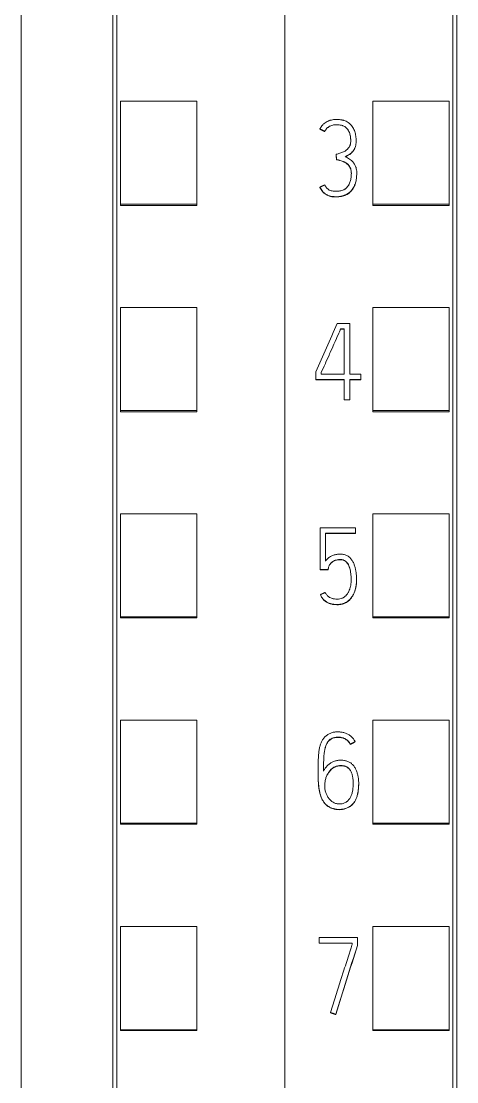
# Model space of a CAD drawing. Header units: millimetres. Extents: x 4137 to 6698, y 1400 to 3585.
# Drawn here: x 6105.35 to 6116.75, y 3315 to 3342.76 of the extents above; entities that cross this region are included whole.
import ezdxf

# ---------------------------------------------------------------- set-up
doc = ezdxf.new("R2010")
doc.units = ezdxf.units.MM
doc.layers.add('000-PI-Oprema', color=30, linetype='Continuous', lineweight=5)

msp = doc.modelspace()

# ---------------------------------------------------------------- linework, layer by layer
at = {"color": 0, "linetype": 'ByBlock', "lineweight": 0}
for p, q in [((6112.248, 3360.472), (6112.248, 3247.054)), ((6107.848, 3249.376), (6107.848, 3358.191)), ((6107.948, 3337.969), (6107.948, 3340.672)), ((6107.948, 3340.672), (6109.948, 3340.672)), ((6109.948, 3337.969), (6109.948, 3340.672)), ((6107.948, 3337.94), (6107.948, 3337.969)), ((6107.948, 3337.969), (6109.948, 3337.969)), ((6107.948, 3337.94), (6109.948, 3337.94)), ((6109.948, 3337.94), (6109.948, 3337.969)), ((6107.948, 3332.568), (6107.948, 3335.27)), ((6107.948, 3335.27), (6109.948, 3335.27)), ((6109.948, 3332.568), (6109.948, 3335.27)), ((6107.948, 3332.568), (6109.948, 3332.568)), ((6107.948, 3332.54), (6107.948, 3332.568)), ((6107.948, 3332.54), (6109.948, 3332.54)), ((6109.948, 3332.54), (6109.948, 3332.568)), ((6107.948, 3327.166), (6107.948, 3329.869)), ((6107.948, 3329.869), (6109.948, 3329.869)), ((6109.948, 3327.166), (6109.948, 3329.869)), ((6107.948, 3327.14), (6107.948, 3327.166)), ((6107.948, 3327.166), (6109.948, 3327.166)), ((6109.948, 3327.14), (6109.948, 3327.166)), ((6107.948, 3327.14), (6109.948, 3327.14)), ((6107.948, 3321.765), (6107.948, 3324.467)), ((6107.948, 3324.467), (6109.948, 3324.467)), ((6109.948, 3321.765), (6109.948, 3324.467)), ((6107.948, 3321.765), (6109.948, 3321.765)), ((6107.948, 3321.74), (6107.948, 3321.765)), ((6107.948, 3321.74), (6109.948, 3321.74)), ((6109.948, 3321.74), (6109.948, 3321.765)), ((6107.948, 3316.363), (6107.948, 3319.065)), ((6107.948, 3319.065), (6109.948, 3319.065)), ((6109.948, 3316.363), (6109.948, 3319.065)), ((6107.948, 3316.341), (6107.948, 3316.363)), ((6107.948, 3316.363), (6109.948, 3316.363)), ((6107.948, 3316.341), (6109.948, 3316.341)), ((6109.948, 3316.341), (6109.948, 3316.363))]:
    msp.add_line(p, q, dxfattribs=at)
for points, knots in [([(6107.748, 3249.091), (6107.748, 3252.431), (6107.748, 3260.396), (6107.748, 3273.036), (6107.748, 3288.522), (6107.748, 3302.817), (6107.748, 3317.027), (6107.748, 3331.593), (6107.748, 3345.763), (6107.748, 3355.333), (6107.748, 3358.377)], [0, 0, 0, 0, 0.091483, 0.21812, 0.346206, 0.515858, 0.610111, 0.736264, 0.916066, 1, 1, 1, 1]), ([(6105.348, 3355.311), (6105.348, 3353.288), (6105.348, 3344.739), (6105.348, 3331.593), (6105.348, 3317.027), (6105.348, 3302.817), (6105.348, 3288.522), (6105.348, 3273.036), (6105.348, 3260.278), (6105.348, 3251.396), (6105.348, 3247.139), (6105.348, 3246.341)], [0, 0, 0, 0, 0.055935, 0.236292, 0.362833, 0.457376, 0.627551, 0.756032, 0.883059, 0.978086, 1, 1, 1, 1])]:
    msp.add_open_spline(points, degree=3, knots=knots, dxfattribs=at)
at = {"layer": '000-PI-Oprema', "color": 0, "linetype": 'ByBlock', "lineweight": 0}
for p, q in [((6112.248, 3360.472), (6112.248, 3247.054)), ((6116.648, 3358.191), (6116.648, 3249.376)), ((6114.548, 3337.969), (6114.548, 3340.672)), ((6116.548, 3340.672), (6114.548, 3340.672)), ((6116.548, 3337.969), (6116.548, 3340.672)), ((6113.166, 3339.941), (6113.166, 3339.935)), ((6113.294, 3339.878), (6113.294, 3339.872)), ((6114.112, 3339.624), (6114.112, 3339.63)), ((6113.591, 3339.279), (6113.591, 3339.272)), ((6113.599, 3339.14), (6113.599, 3339.134)), ((6114.129, 3338.774), (6114.129, 3338.78)), ((6113.166, 3338.419), (6113.166, 3338.413)), ((6116.548, 3337.969), (6114.548, 3337.969)), ((6114.548, 3337.94), (6114.548, 3337.969)), ((6116.548, 3337.94), (6114.548, 3337.94)), ((6116.548, 3337.94), (6116.548, 3337.969)), ((6114.548, 3332.568), (6114.548, 3335.27)), ((6116.548, 3335.27), (6114.548, 3335.27)), ((6116.548, 3332.568), (6116.548, 3335.27)), ((6113.616, 3334.845), (6113.946, 3334.845)), ((6113.707, 3334.707), (6113.707, 3334.701)), ((6113.804, 3334.707), (6113.707, 3334.707)), ((6113.707, 3334.701), (6113.804, 3334.701)), ((6113.804, 3333.519), (6113.804, 3334.707)), ((6113.946, 3334.845), (6113.946, 3333.519)), ((6113.056, 3333.381), (6113.056, 3333.585)), ((6113.194, 3333.555), (6113.194, 3333.519)), ((6113.056, 3333.381), (6113.056, 3333.374)), ((6113.804, 3333.381), (6113.056, 3333.381)), ((6113.056, 3333.374), (6113.804, 3333.374)), ((6113.194, 3333.519), (6113.804, 3333.519)), ((6113.804, 3332.853), (6113.804, 3333.381)), ((6113.946, 3333.519), (6114.24, 3333.519)), ((6113.946, 3333.381), (6113.946, 3332.853)), ((6114.24, 3333.381), (6113.946, 3333.381)), ((6113.946, 3333.374), (6114.24, 3333.374)), ((6114.24, 3333.519), (6114.24, 3333.381)), ((6114.24, 3333.381), (6114.24, 3333.374)), ((6113.804, 3332.853), (6113.804, 3332.847)), ((6113.946, 3332.853), (6113.804, 3332.853)), ((6113.804, 3332.847), (6113.946, 3332.847)), ((6113.946, 3332.853), (6113.946, 3332.847)), ((6114.548, 3332.54), (6114.548, 3332.568)), ((6116.548, 3332.568), (6114.548, 3332.568)), ((6116.548, 3332.54), (6114.548, 3332.54)), ((6116.548, 3332.54), (6116.548, 3332.568)), ((6114.548, 3327.166), (6114.548, 3329.869)), ((6116.548, 3329.869), (6114.548, 3329.869)), ((6116.548, 3327.166), (6116.548, 3329.869)), ((6113.172, 3329.501), (6113.172, 3328.406)), ((6114.096, 3329.501), (6113.172, 3329.501)), ((6114.096, 3329.363), (6114.096, 3329.501)), ((6113.311, 3328.627), (6113.311, 3329.363)), ((6113.311, 3329.363), (6114.096, 3329.363)), ((6114.096, 3329.356), (6113.311, 3329.356)), ((6114.096, 3329.363), (6114.096, 3329.356)), ((6113.172, 3328.406), (6113.172, 3328.4)), ((6113.172, 3328.406), (6113.383, 3328.406)), ((6113.383, 3328.4), (6113.172, 3328.4)), ((6113.383, 3328.406), (6113.383, 3328.4)), ((6114.124, 3328.142), (6114.124, 3328.148)), ((6113.178, 3327.751), (6113.178, 3327.745)), ((6114.548, 3327.14), (6114.548, 3327.166)), ((6116.548, 3327.166), (6114.548, 3327.166)), ((6116.548, 3327.14), (6116.548, 3327.166)), ((6116.548, 3327.14), (6114.548, 3327.14)), ((6114.548, 3321.765), (6114.548, 3324.467)), ((6116.548, 3324.467), (6114.548, 3324.467)), ((6116.548, 3321.765), (6116.548, 3324.467)), ((6113.961, 3323.838), (6113.961, 3323.831)), ((6114.089, 3323.904), (6114.089, 3323.898)), ((6113.117, 3323.1), (6113.117, 3323.094)), ((6114.181, 3322.801), (6114.181, 3322.807)), ((6116.548, 3321.765), (6114.548, 3321.765)), ((6114.548, 3321.74), (6114.548, 3321.765)), ((6116.548, 3321.74), (6114.548, 3321.74)), ((6116.548, 3321.74), (6116.548, 3321.765)), ((6114.548, 3316.363), (6114.548, 3319.065)), ((6116.548, 3319.065), (6114.548, 3319.065)), ((6116.548, 3316.363), (6116.548, 3319.065)), ((6113.148, 3318.631), (6113.148, 3318.772)), ((6113.148, 3318.772), (6114.147, 3318.772)), ((6114.008, 3318.631), (6113.148, 3318.631)), ((6113.148, 3318.631), (6113.148, 3318.624)), ((6113.148, 3318.624), (6114.008, 3318.624)), ((6114.008, 3318.592), (6114.008, 3318.631)), ((6114.147, 3318.772), (6114.147, 3318.57)), ((6114.147, 3318.57), (6114.147, 3318.564)), ((6113.445, 3316.811), (6113.445, 3316.804)), ((6113.578, 3316.766), (6113.578, 3316.76)), ((6116.548, 3316.363), (6114.548, 3316.363)), ((6114.548, 3316.341), (6114.548, 3316.363)), ((6116.548, 3316.341), (6114.548, 3316.341)), ((6116.548, 3316.341), (6116.548, 3316.363))]:
    msp.add_line(p, q, dxfattribs=at)
at = {"layer": '000-PI-Oprema', "color": 7, "linetype": 'Continuous', "lineweight": 13}
for centre, major_axis, ratio, start_param, end_param in [((6099.12, 3239.287), (445.97, 1008.13), 0.023126, 1.486101, 1.487357), ((6109.159, 3240.893), (313.738, 999.409), 0.017713, 1.498557, 1.500366), ((6109.23, 3242.022), (311.41, 991.927), 0.017584, 1.499077, 1.5009)]:
    msp.add_ellipse(centre, major_axis=major_axis, ratio=ratio, start_param=start_param, end_param=end_param, dxfattribs=at)
at = {"layer": '000-PI-Oprema', "color": 0, "linetype": 'ByBlock', "lineweight": 0}
for points, knots in [([(6116.748, 3358.377), (6116.748, 3355.333), (6116.748, 3345.763), (6116.748, 3331.593), (6116.748, 3317.027), (6116.748, 3302.817), (6116.748, 3288.522), (6116.748, 3273.036), (6116.748, 3260.396), (6116.748, 3252.431), (6116.748, 3249.091)], [0, 0, 0, 0, 0.083934, 0.263736, 0.389889, 0.484142, 0.653794, 0.78188, 0.908517, 1, 1, 1, 1]), ([(6113.829, 3339.215), (6113.847, 3339.224), (6113.865, 3339.233), (6113.9, 3339.253), (6113.917, 3339.263), (6113.942, 3339.28), (6113.95, 3339.286), (6113.966, 3339.298), (6113.973, 3339.304), (6113.988, 3339.317), (6113.996, 3339.324), (6114.01, 3339.338), (6114.017, 3339.346), (6114.037, 3339.369), (6114.048, 3339.385), (6114.064, 3339.411), (6114.069, 3339.42), (6114.077, 3339.438), (6114.082, 3339.447), (6114.093, 3339.476), (6114.098, 3339.495), (6114.107, 3339.534), (6114.109, 3339.554), (6114.112, 3339.594), (6114.112, 3339.615), (6114.112, 3339.655), (6114.112, 3339.675), (6114.108, 3339.734), (6114.102, 3339.774), (6114.089, 3339.833), (6114.084, 3339.853), (6114.072, 3339.891), (6114.057, 3339.929), (6114.039, 3339.964), (6114.017, 3339.999), (6114.006, 3340.015), (6113.98, 3340.046), (6113.96, 3340.068), (6113.937, 3340.088), (6113.921, 3340.1), (6113.912, 3340.106), (6113.87, 3340.134), (6113.834, 3340.151), (6113.785, 3340.167), (6113.775, 3340.17), (6113.756, 3340.175), (6113.726, 3340.181), (6113.676, 3340.188), (6113.636, 3340.19), (6113.596, 3340.19), (6113.575, 3340.19), (6113.515, 3340.185), (6113.476, 3340.179), (6113.427, 3340.165), (6113.418, 3340.162), (6113.399, 3340.155), (6113.389, 3340.151), (6113.361, 3340.139), (6113.325, 3340.12), (6113.292, 3340.097), (6113.269, 3340.078), (6113.261, 3340.071), (6113.246, 3340.057), (6113.239, 3340.05), (6113.219, 3340.027), (6113.207, 3340.012), (6113.19, 3339.986), (6113.185, 3339.978), (6113.175, 3339.96), (6113.171, 3339.951), (6113.166, 3339.941)], [0, 0, 0, 0, 0.03125, 0.03125, 0.0625, 0.0625, 0.078125, 0.078125, 0.09375, 0.09375, 0.109375, 0.109375, 0.125, 0.125, 0.15625, 0.15625, 0.171875, 0.171875, 0.1875, 0.1875, 0.21875, 0.21875, 0.25, 0.25, 0.28125, 0.28125, 0.3125, 0.3125, 0.375, 0.375, 0.40625, 0.40625, 0.4375, 0.46875, 0.46875, 0.5, 0.5, 0.53125, 0.546875, 0.546875, 0.5625, 0.5625, 0.625, 0.625, 0.640625, 0.640625, 0.65625, 0.6875, 0.71875, 0.71875, 0.75, 0.75, 0.8125, 0.8125, 0.828125, 0.828125, 0.84375, 0.84375, 0.875, 0.90625, 0.90625, 0.921875, 0.921875, 0.9375, 0.9375, 0.96875, 0.96875, 0.984375, 0.984375, 1, 1, 1, 1]), ([(6113.294, 3339.878), (6113.302, 3339.893), (6113.31, 3339.907), (6113.328, 3339.934), (6113.338, 3339.947), (6113.356, 3339.964), (6113.362, 3339.97), (6113.374, 3339.981), (6113.381, 3339.986), (6113.394, 3339.996), (6113.401, 3340), (6113.415, 3340.009), (6113.422, 3340.013), (6113.445, 3340.023), (6113.46, 3340.029), (6113.492, 3340.039), (6113.508, 3340.043), (6113.541, 3340.048), (6113.557, 3340.05), (6113.591, 3340.052), (6113.607, 3340.052), (6113.657, 3340.051), (6113.69, 3340.048), (6113.73, 3340.038), (6113.738, 3340.036), (6113.754, 3340.031), (6113.762, 3340.028), (6113.785, 3340.019), (6113.8, 3340.011), (6113.821, 3339.998), (6113.828, 3339.993), (6113.841, 3339.983), (6113.847, 3339.978), (6113.865, 3339.961), (6113.876, 3339.949), (6113.892, 3339.929), (6113.896, 3339.922), (6113.906, 3339.908), (6113.919, 3339.887), (6113.93, 3339.865), (6113.942, 3339.835), (6113.947, 3339.819), (6113.956, 3339.787), (6113.96, 3339.771), (6113.968, 3339.723), (6113.97, 3339.69), (6113.971, 3339.64), (6113.971, 3339.624), (6113.97, 3339.591), (6113.968, 3339.574), (6113.964, 3339.55), (6113.963, 3339.542), (6113.958, 3339.526), (6113.956, 3339.518), (6113.947, 3339.495), (6113.94, 3339.48), (6113.927, 3339.459), (6113.922, 3339.452), (6113.912, 3339.439), (6113.906, 3339.433), (6113.895, 3339.42), (6113.89, 3339.414), (6113.878, 3339.403), (6113.871, 3339.398), (6113.852, 3339.382), (6113.838, 3339.373), (6113.81, 3339.356), (6113.795, 3339.348), (6113.765, 3339.334), (6113.75, 3339.328), (6113.718, 3339.317), (6113.702, 3339.312), (6113.655, 3339.298), (6113.623, 3339.288), (6113.591, 3339.279)], [0, 0, 0, 0, 0.03125, 0.03125, 0.0625, 0.0625, 0.078125, 0.078125, 0.09375, 0.09375, 0.109375, 0.109375, 0.125, 0.125, 0.15625, 0.15625, 0.1875, 0.1875, 0.21875, 0.21875, 0.25, 0.25, 0.3125, 0.3125, 0.328125, 0.328125, 0.34375, 0.34375, 0.375, 0.375, 0.390625, 0.390625, 0.40625, 0.40625, 0.4375, 0.4375, 0.453125, 0.453125, 0.46875, 0.5, 0.5, 0.53125, 0.53125, 0.5625, 0.5625, 0.625, 0.625, 0.65625, 0.65625, 0.6875, 0.6875, 0.703125, 0.703125, 0.71875, 0.71875, 0.75, 0.75, 0.765625, 0.765625, 0.78125, 0.78125, 0.796875, 0.796875, 0.8125, 0.8125, 0.84375, 0.84375, 0.875, 0.875, 0.90625, 0.90625, 0.9375, 0.9375, 1, 1, 1, 1]), ([(6113.971, 3339.635), (6113.971, 3339.639), (6113.971, 3339.643), (6113.971, 3339.68), (6113.968, 3339.713), (6113.961, 3339.756), (6113.959, 3339.767), (6113.957, 3339.778)], [0, 0, 0, 0, 0.087818, 0.087818, 0.771228, 0.771228, 1, 1, 1, 1]), ([(6113.166, 3338.419), (6113.175, 3338.4), (6113.185, 3338.381), (6113.206, 3338.345), (6113.217, 3338.328), (6113.237, 3338.303), (6113.244, 3338.295), (6113.258, 3338.28), (6113.266, 3338.273), (6113.29, 3338.252), (6113.307, 3338.24), (6113.335, 3338.224), (6113.344, 3338.219), (6113.363, 3338.21), (6113.373, 3338.206), (6113.402, 3338.194), (6113.422, 3338.188), (6113.463, 3338.178), (6113.484, 3338.174), (6113.526, 3338.17), (6113.547, 3338.169), (6113.589, 3338.168), (6113.61, 3338.168), (6113.651, 3338.17), (6113.672, 3338.172), (6113.704, 3338.177), (6113.714, 3338.179), (6113.735, 3338.183), (6113.745, 3338.185), (6113.776, 3338.193), (6113.796, 3338.199), (6113.825, 3338.211), (6113.835, 3338.215), (6113.854, 3338.224), (6113.863, 3338.229), (6113.891, 3338.244), (6113.908, 3338.256), (6113.942, 3338.281), (6113.957, 3338.295), (6113.987, 3338.325), (6114, 3338.341), (6114.025, 3338.375), (6114.037, 3338.393), (6114.052, 3338.42), (6114.057, 3338.429), (6114.066, 3338.448), (6114.07, 3338.458), (6114.09, 3338.507), (6114.102, 3338.547), (6114.114, 3338.608), (6114.118, 3338.629), (6114.123, 3338.67), (6114.125, 3338.691), (6114.128, 3338.733), (6114.129, 3338.754), (6114.129, 3338.795), (6114.129, 3338.816), (6114.126, 3338.857), (6114.123, 3338.878), (6114.116, 3338.909), (6114.114, 3338.919), (6114.108, 3338.94), (6114.104, 3338.95), (6114.093, 3338.979), (6114.084, 3338.998), (6114.068, 3339.026), (6114.062, 3339.035), (6114.05, 3339.052), (6114.043, 3339.061), (6114.023, 3339.085), (6114.008, 3339.1), (6113.975, 3339.127), (6113.958, 3339.139), (6113.922, 3339.163), (6113.904, 3339.174), (6113.867, 3339.195), (6113.848, 3339.205), (6113.829, 3339.215)], [0, 0, 0, 0, 0.03125, 0.03125, 0.0625, 0.0625, 0.078125, 0.078125, 0.09375, 0.09375, 0.125, 0.125, 0.140625, 0.140625, 0.15625, 0.15625, 0.1875, 0.1875, 0.21875, 0.21875, 0.25, 0.25, 0.28125, 0.28125, 0.3125, 0.3125, 0.328125, 0.328125, 0.34375, 0.34375, 0.375, 0.375, 0.390625, 0.390625, 0.40625, 0.40625, 0.4375, 0.4375, 0.46875, 0.46875, 0.5, 0.5, 0.53125, 0.53125, 0.546875, 0.546875, 0.5625, 0.5625, 0.625, 0.625, 0.65625, 0.65625, 0.6875, 0.6875, 0.71875, 0.71875, 0.75, 0.75, 0.78125, 0.78125, 0.796875, 0.796875, 0.8125, 0.8125, 0.84375, 0.84375, 0.859375, 0.859375, 0.875, 0.875, 0.90625, 0.90625, 0.9375, 0.9375, 0.96875, 0.96875, 1, 1, 1, 1]), ([(6113.599, 3339.14), (6113.633, 3339.135), (6113.667, 3339.127), (6113.716, 3339.113), (6113.733, 3339.108), (6113.765, 3339.096), (6113.781, 3339.09), (6113.804, 3339.078), (6113.812, 3339.074), (6113.827, 3339.066), (6113.834, 3339.061), (6113.856, 3339.047), (6113.87, 3339.037), (6113.89, 3339.02), (6113.896, 3339.014), (6113.908, 3339.002), (6113.914, 3338.995), (6113.931, 3338.976), (6113.941, 3338.962), (6113.954, 3338.939), (6113.958, 3338.932), (6113.965, 3338.916), (6113.968, 3338.908), (6113.977, 3338.884), (6113.981, 3338.867), (6113.986, 3338.833), (6113.987, 3338.815), (6113.988, 3338.781), (6113.988, 3338.764), (6113.985, 3338.712), (6113.981, 3338.678), (6113.972, 3338.628), (6113.969, 3338.611), (6113.961, 3338.578), (6113.956, 3338.561), (6113.945, 3338.528), (6113.938, 3338.512), (6113.927, 3338.489), (6113.923, 3338.481), (6113.915, 3338.466), (6113.91, 3338.459), (6113.886, 3338.423), (6113.862, 3338.398), (6113.827, 3338.372), (6113.82, 3338.367), (6113.805, 3338.358), (6113.798, 3338.354), (6113.774, 3338.343), (6113.758, 3338.336), (6113.725, 3338.326), (6113.708, 3338.321), (6113.674, 3338.315), (6113.64, 3338.31), (6113.606, 3338.309), (6113.571, 3338.309), (6113.554, 3338.309), (6113.519, 3338.312), (6113.502, 3338.315), (6113.468, 3338.322), (6113.451, 3338.326), (6113.419, 3338.339), (6113.404, 3338.347), (6113.382, 3338.361), (6113.375, 3338.367), (6113.362, 3338.378), (6113.356, 3338.384), (6113.344, 3338.396), (6113.338, 3338.403), (6113.328, 3338.417), (6113.323, 3338.424), (6113.309, 3338.446), (6113.301, 3338.462), (6113.294, 3338.477)], [0, 0, 0, 0, 0.0625, 0.0625, 0.09375, 0.09375, 0.125, 0.125, 0.140625, 0.140625, 0.15625, 0.15625, 0.1875, 0.1875, 0.203125, 0.203125, 0.21875, 0.21875, 0.25, 0.25, 0.265625, 0.265625, 0.28125, 0.28125, 0.3125, 0.3125, 0.34375, 0.34375, 0.375, 0.375, 0.4375, 0.4375, 0.46875, 0.46875, 0.5, 0.5, 0.53125, 0.53125, 0.546875, 0.546875, 0.5625, 0.5625, 0.625, 0.625, 0.640625, 0.640625, 0.65625, 0.65625, 0.6875, 0.6875, 0.71875, 0.71875, 0.75, 0.78125, 0.78125, 0.8125, 0.8125, 0.84375, 0.84375, 0.875, 0.875, 0.90625, 0.90625, 0.921875, 0.921875, 0.9375, 0.9375, 0.953125, 0.953125, 0.96875, 0.96875, 1, 1, 1, 1]), ([(6113.988, 3338.777), (6113.988, 3338.782), (6113.988, 3338.787), (6113.987, 3338.801), (6113.987, 3338.809), (6113.986, 3338.827), (6113.985, 3338.835), (6113.981, 3338.861), (6113.977, 3338.878), (6113.968, 3338.902), (6113.965, 3338.91), (6113.958, 3338.925), (6113.954, 3338.933), (6113.94, 3338.956), (6113.93, 3338.97), (6113.908, 3338.996), (6113.896, 3339.009), (6113.87, 3339.031), (6113.856, 3339.041), (6113.827, 3339.06), (6113.812, 3339.068), (6113.781, 3339.083), (6113.765, 3339.09), (6113.733, 3339.102), (6113.716, 3339.107), (6113.667, 3339.121), (6113.633, 3339.129), (6113.599, 3339.134)], [0, 0, 0, 0, 0.026635, 0.026635, 0.070879, 0.070879, 0.115123, 0.115123, 0.20361, 0.20361, 0.247854, 0.247854, 0.292098, 0.292098, 0.380586, 0.380586, 0.469074, 0.469074, 0.557561, 0.557561, 0.646049, 0.646049, 0.734537, 0.734537, 0.823025, 0.823025, 1, 1, 1, 1]), ([(6114.018, 3339.341), (6114.007, 3339.329), (6113.995, 3339.317), (6113.975, 3339.299), (6113.967, 3339.292), (6113.951, 3339.28), (6113.943, 3339.274), (6113.917, 3339.258), (6113.9, 3339.247), (6113.865, 3339.227), (6113.848, 3339.218), (6113.829, 3339.209)], [0, 0, 0, 0, 0.218648, 0.218648, 0.348874, 0.348874, 0.479099, 0.479099, 0.739549, 0.739549, 1, 1, 1, 1]), ([(6114.129, 3338.774), (6114.129, 3338.773), (6114.129, 3338.772), (6114.129, 3338.751), (6114.128, 3338.73), (6114.126, 3338.688), (6114.124, 3338.667), (6114.118, 3338.626), (6114.115, 3338.605), (6114.102, 3338.544), (6114.091, 3338.504), (6114.072, 3338.455), (6114.067, 3338.446), (6114.058, 3338.427), (6114.054, 3338.417), (6114.038, 3338.389), (6114.027, 3338.372), (6114.003, 3338.338), (6113.989, 3338.322), (6113.967, 3338.299), (6113.96, 3338.291), (6113.944, 3338.277), (6113.936, 3338.27), (6113.911, 3338.251), (6113.893, 3338.239), (6113.866, 3338.224), (6113.857, 3338.219), (6113.837, 3338.21), (6113.828, 3338.206), (6113.778, 3338.186), (6113.738, 3338.176), (6113.675, 3338.167), (6113.654, 3338.164), (6113.612, 3338.162), (6113.591, 3338.162), (6113.548, 3338.162), (6113.527, 3338.164), (6113.496, 3338.167), (6113.485, 3338.168), (6113.464, 3338.172), (6113.454, 3338.174), (6113.423, 3338.181), (6113.403, 3338.188), (6113.374, 3338.199), (6113.364, 3338.204), (6113.345, 3338.213), (6113.335, 3338.218), (6113.308, 3338.234), (6113.29, 3338.246), (6113.266, 3338.266), (6113.259, 3338.273), (6113.244, 3338.288), (6113.237, 3338.297), (6113.217, 3338.321), (6113.206, 3338.339), (6113.185, 3338.375), (6113.175, 3338.394), (6113.166, 3338.413)], [0, 0, 0, 0, 0.001389, 0.001389, 0.044807, 0.044807, 0.088225, 0.088225, 0.131643, 0.131643, 0.218479, 0.218479, 0.240188, 0.240188, 0.261896, 0.261896, 0.305314, 0.305314, 0.348732, 0.348732, 0.370441, 0.370441, 0.39215, 0.39215, 0.435568, 0.435568, 0.457277, 0.457277, 0.478986, 0.478986, 0.565821, 0.565821, 0.609239, 0.609239, 0.652657, 0.652657, 0.696075, 0.696075, 0.717784, 0.717784, 0.739493, 0.739493, 0.782911, 0.782911, 0.80462, 0.80462, 0.826329, 0.826329, 0.869746, 0.869746, 0.891455, 0.891455, 0.913164, 0.913164, 0.956582, 0.956582, 1, 1, 1, 1]), ([(6113.707, 3334.707), (6113.697, 3334.683), (6113.686, 3334.659), (6113.665, 3334.611), (6113.655, 3334.587), (6113.623, 3334.514), (6113.602, 3334.466), (6113.559, 3334.37), (6113.538, 3334.322), (6113.495, 3334.226), (6113.474, 3334.178), (6113.431, 3334.082), (6113.409, 3334.034), (6113.366, 3333.938), (6113.345, 3333.89), (6113.302, 3333.794), (6113.281, 3333.746), (6113.249, 3333.674), (6113.238, 3333.65), (6113.221, 3333.614), (6113.216, 3333.602), (6113.205, 3333.579), (6113.2, 3333.567), (6113.194, 3333.555)], [0, 0, 0, 0, 0.0625, 0.0625, 0.125, 0.125, 0.25, 0.25, 0.375, 0.375, 0.5, 0.5, 0.625, 0.625, 0.75, 0.75, 0.875, 0.875, 0.9375, 0.9375, 0.96875, 0.96875, 1, 1, 1, 1]), ([(6113.194, 3333.548), (6113.2, 3333.56), (6113.205, 3333.572), (6113.216, 3333.596), (6113.221, 3333.608), (6113.238, 3333.644), (6113.249, 3333.668), (6113.281, 3333.74), (6113.302, 3333.788), (6113.345, 3333.884), (6113.366, 3333.932), (6113.409, 3334.028), (6113.431, 3334.076), (6113.474, 3334.172), (6113.495, 3334.22), (6113.538, 3334.316), (6113.559, 3334.364), (6113.602, 3334.46), (6113.623, 3334.508), (6113.655, 3334.58), (6113.665, 3334.604), (6113.686, 3334.653), (6113.697, 3334.677), (6113.707, 3334.701)], [0, 0, 0, 0, 0.03125, 0.03125, 0.0625, 0.0625, 0.125, 0.125, 0.25, 0.25, 0.375, 0.375, 0.5, 0.5, 0.625, 0.625, 0.75, 0.75, 0.875, 0.875, 0.9375, 0.9375, 1, 1, 1, 1]), ([(6113.178, 3327.751), (6113.19, 3327.725), (6113.203, 3327.699), (6113.228, 3327.663), (6113.236, 3327.652), (6113.255, 3327.63), (6113.265, 3327.619), (6113.287, 3327.599), (6113.298, 3327.59), (6113.321, 3327.573), (6113.333, 3327.565), (6113.358, 3327.55), (6113.371, 3327.543), (6113.397, 3327.531), (6113.411, 3327.526), (6113.439, 3327.517), (6113.453, 3327.513), (6113.481, 3327.506), (6113.495, 3327.503), (6113.524, 3327.499), (6113.539, 3327.498), (6113.561, 3327.496), (6113.568, 3327.496), (6113.583, 3327.495), (6113.59, 3327.495), (6113.612, 3327.494), (6113.627, 3327.494), (6113.656, 3327.495), (6113.67, 3327.496), (6113.7, 3327.499), (6113.714, 3327.501), (6113.743, 3327.508), (6113.757, 3327.511), (6113.799, 3327.525), (6113.826, 3327.537), (6113.864, 3327.559), (6113.877, 3327.567), (6113.901, 3327.584), (6113.912, 3327.593), (6113.934, 3327.612), (6113.945, 3327.622), (6113.965, 3327.644), (6113.974, 3327.655), (6114.001, 3327.69), (6114.017, 3327.714), (6114.038, 3327.752), (6114.045, 3327.765), (6114.057, 3327.792), (6114.063, 3327.806), (6114.079, 3327.847), (6114.088, 3327.874), (6114.103, 3327.93), (6114.109, 3327.959), (6114.115, 3328.002), (6114.117, 3328.016), (6114.12, 3328.045), (6114.121, 3328.06), (6114.123, 3328.104), (6114.124, 3328.133), (6114.123, 3328.191), (6114.121, 3328.249), (6114.115, 3328.307), (6114.108, 3328.365), (6114.103, 3328.394), (6114.093, 3328.437), (6114.09, 3328.451), (6114.082, 3328.479), (6114.078, 3328.493), (6114.064, 3328.535), (6114.054, 3328.562), (6114.034, 3328.602), (6114.027, 3328.615), (6114.012, 3328.64), (6114.004, 3328.652), (6113.979, 3328.688), (6113.959, 3328.71), (6113.915, 3328.749), (6113.89, 3328.765), (6113.851, 3328.784), (6113.837, 3328.79), (6113.809, 3328.799), (6113.794, 3328.803), (6113.766, 3328.808), (6113.751, 3328.81), (6113.721, 3328.812), (6113.707, 3328.813), (6113.677, 3328.812), (6113.663, 3328.812), (6113.633, 3328.809), (6113.619, 3328.808), (6113.59, 3328.803), (6113.576, 3328.8), (6113.547, 3328.793), (6113.533, 3328.789), (6113.505, 3328.779), (6113.491, 3328.774), (6113.465, 3328.761), (6113.452, 3328.754), (6113.426, 3328.739), (6113.414, 3328.731), (6113.39, 3328.713), (6113.379, 3328.703), (6113.358, 3328.684), (6113.348, 3328.673), (6113.328, 3328.651), (6113.319, 3328.64), (6113.311, 3328.627)], [0, 0, 0, 0, 0.03125, 0.03125, 0.046875, 0.046875, 0.0625, 0.0625, 0.078125, 0.078125, 0.09375, 0.09375, 0.109375, 0.109375, 0.125, 0.125, 0.140625, 0.140625, 0.15625, 0.15625, 0.171875, 0.171875, 0.179688, 0.179688, 0.1875, 0.1875, 0.203125, 0.203125, 0.21875, 0.21875, 0.234375, 0.234375, 0.25, 0.25, 0.28125, 0.28125, 0.296875, 0.296875, 0.3125, 0.3125, 0.328125, 0.328125, 0.34375, 0.34375, 0.375, 0.375, 0.390625, 0.390625, 0.40625, 0.40625, 0.4375, 0.4375, 0.46875, 0.46875, 0.484375, 0.484375, 0.5, 0.5, 0.53125, 0.53125, 0.5625, 0.59375, 0.59375, 0.625, 0.625, 0.640625, 0.640625, 0.65625, 0.65625, 0.6875, 0.6875, 0.703125, 0.703125, 0.71875, 0.71875, 0.75, 0.75, 0.78125, 0.78125, 0.796875, 0.796875, 0.8125, 0.8125, 0.828125, 0.828125, 0.84375, 0.84375, 0.859375, 0.859375, 0.875, 0.875, 0.890625, 0.890625, 0.90625, 0.90625, 0.921875, 0.921875, 0.9375, 0.9375, 0.953125, 0.953125, 0.96875, 0.96875, 0.984375, 0.984375, 1, 1, 1, 1]), ([(6113.383, 3328.406), (6113.384, 3328.429), (6113.387, 3328.452), (6113.396, 3328.486), (6113.399, 3328.497), (6113.409, 3328.518), (6113.414, 3328.528), (6113.426, 3328.547), (6113.433, 3328.557), (6113.448, 3328.574), (6113.456, 3328.583), (6113.473, 3328.598), (6113.482, 3328.605), (6113.501, 3328.619), (6113.511, 3328.625), (6113.531, 3328.636), (6113.541, 3328.642), (6113.562, 3328.65), (6113.573, 3328.654), (6113.607, 3328.664), (6113.629, 3328.668), (6113.664, 3328.671), (6113.675, 3328.672), (6113.698, 3328.672), (6113.71, 3328.671), (6113.733, 3328.669), (6113.744, 3328.667), (6113.761, 3328.664), (6113.767, 3328.662), (6113.778, 3328.659), (6113.784, 3328.657), (6113.8, 3328.651), (6113.81, 3328.646), (6113.83, 3328.634), (6113.839, 3328.627), (6113.857, 3328.612), (6113.865, 3328.603), (6113.879, 3328.585), (6113.886, 3328.576), (6113.905, 3328.547), (6113.915, 3328.526), (6113.933, 3328.484), (6113.94, 3328.462), (6113.96, 3328.396), (6113.969, 3328.351), (6113.978, 3328.283), (6113.98, 3328.26), (6113.982, 3328.214), (6113.983, 3328.191), (6113.984, 3328.122), (6113.983, 3328.077), (6113.974, 3328.009), (6113.97, 3327.986), (6113.963, 3327.953), (6113.96, 3327.942), (6113.954, 3327.919), (6113.951, 3327.908), (6113.939, 3327.875), (6113.931, 3327.854), (6113.915, 3327.823), (6113.91, 3327.813), (6113.898, 3327.793), (6113.891, 3327.783), (6113.871, 3327.755), (6113.856, 3327.738), (6113.832, 3327.714), (6113.823, 3327.706), (6113.805, 3327.691), (6113.795, 3327.685), (6113.775, 3327.672), (6113.765, 3327.667), (6113.744, 3327.657), (6113.733, 3327.653), (6113.7, 3327.643), (6113.677, 3327.639), (6113.642, 3327.636), (6113.631, 3327.635), (6113.607, 3327.635), (6113.596, 3327.635), (6113.561, 3327.636), (6113.538, 3327.638), (6113.504, 3327.645), (6113.493, 3327.648), (6113.471, 3327.655), (6113.46, 3327.659), (6113.428, 3327.674), (6113.408, 3327.686), (6113.381, 3327.707), (6113.372, 3327.715), (6113.355, 3327.731), (6113.34, 3327.749), (6113.327, 3327.768), (6113.315, 3327.788), (6113.31, 3327.798), (6113.305, 3327.809)], [0, 0, 0, 0, 0.03125, 0.03125, 0.046875, 0.046875, 0.0625, 0.0625, 0.078125, 0.078125, 0.09375, 0.09375, 0.109375, 0.109375, 0.125, 0.125, 0.140625, 0.140625, 0.15625, 0.15625, 0.1875, 0.1875, 0.203125, 0.203125, 0.21875, 0.21875, 0.234375, 0.234375, 0.242187, 0.242187, 0.25, 0.25, 0.265625, 0.265625, 0.28125, 0.28125, 0.296875, 0.296875, 0.3125, 0.3125, 0.34375, 0.34375, 0.375, 0.375, 0.4375, 0.4375, 0.46875, 0.46875, 0.5, 0.5, 0.5625, 0.5625, 0.59375, 0.59375, 0.609375, 0.609375, 0.625, 0.625, 0.65625, 0.65625, 0.671875, 0.671875, 0.6875, 0.6875, 0.71875, 0.71875, 0.734375, 0.734375, 0.75, 0.75, 0.765625, 0.765625, 0.78125, 0.78125, 0.8125, 0.8125, 0.828125, 0.828125, 0.84375, 0.84375, 0.875, 0.875, 0.890625, 0.890625, 0.90625, 0.90625, 0.9375, 0.9375, 0.953125, 0.953125, 0.96875, 0.984375, 0.984375, 1, 1, 1, 1]), ([(6113.984, 3328.144), (6113.984, 3328.15), (6113.984, 3328.155), (6113.983, 3328.184), (6113.983, 3328.207), (6113.98, 3328.252), (6113.978, 3328.275), (6113.972, 3328.32), (6113.968, 3328.343), (6113.959, 3328.388), (6113.954, 3328.411), (6113.944, 3328.444), (6113.94, 3328.455), (6113.933, 3328.477), (6113.928, 3328.488), (6113.915, 3328.519), (6113.905, 3328.54), (6113.886, 3328.569), (6113.88, 3328.579), (6113.865, 3328.597), (6113.857, 3328.605), (6113.84, 3328.621), (6113.831, 3328.628), (6113.811, 3328.64), (6113.8, 3328.645), (6113.779, 3328.653), (6113.768, 3328.656), (6113.745, 3328.661), (6113.733, 3328.663), (6113.71, 3328.665), (6113.699, 3328.665), (6113.676, 3328.666), (6113.664, 3328.665), (6113.641, 3328.663), (6113.63, 3328.662), (6113.607, 3328.658), (6113.585, 3328.652), (6113.563, 3328.645), (6113.542, 3328.636), (6113.531, 3328.631), (6113.501, 3328.614), (6113.482, 3328.6), (6113.457, 3328.577), (6113.448, 3328.569), (6113.433, 3328.551), (6113.427, 3328.542), (6113.414, 3328.522), (6113.409, 3328.512), (6113.4, 3328.491), (6113.396, 3328.48), (6113.39, 3328.458), (6113.387, 3328.446), (6113.384, 3328.423), (6113.383, 3328.412), (6113.383, 3328.4)], [0, 0, 0, 0, 0.015899, 0.015899, 0.077406, 0.077406, 0.138912, 0.138912, 0.200418, 0.200418, 0.261925, 0.261925, 0.292678, 0.292678, 0.323431, 0.323431, 0.384937, 0.384937, 0.41569, 0.41569, 0.446443, 0.446443, 0.477197, 0.477197, 0.50795, 0.50795, 0.538703, 0.538703, 0.569456, 0.569456, 0.600209, 0.600209, 0.630962, 0.630962, 0.661715, 0.661715, 0.692469, 0.723222, 0.723222, 0.753975, 0.753975, 0.815481, 0.815481, 0.846234, 0.846234, 0.876987, 0.876987, 0.907741, 0.907741, 0.938494, 0.938494, 0.969247, 0.969247, 1, 1, 1, 1]), ([(6114.124, 3328.142), (6114.124, 3328.12), (6114.123, 3328.099), (6114.121, 3328.049), (6114.118, 3328.02), (6114.112, 3327.977), (6114.11, 3327.962), (6114.104, 3327.934), (6114.101, 3327.919), (6114.09, 3327.877), (6114.082, 3327.849), (6114.061, 3327.794), (6114.049, 3327.767), (6114.021, 3327.715), (6114.006, 3327.691), (6113.98, 3327.656), (6113.97, 3327.644), (6113.951, 3327.622), (6113.941, 3327.612), (6113.908, 3327.582), (6113.884, 3327.564), (6113.847, 3327.542), (6113.834, 3327.535), (6113.807, 3327.523), (6113.793, 3327.517), (6113.751, 3327.503), (6113.723, 3327.496), (6113.679, 3327.49), (6113.664, 3327.489), (6113.635, 3327.488), (6113.62, 3327.488), (6113.591, 3327.489), (6113.576, 3327.489), (6113.547, 3327.491), (6113.532, 3327.492), (6113.503, 3327.495), (6113.489, 3327.498), (6113.46, 3327.505), (6113.445, 3327.508), (6113.417, 3327.517), (6113.404, 3327.523), (6113.377, 3327.534), (6113.364, 3327.541), (6113.338, 3327.556), (6113.325, 3327.564), (6113.301, 3327.581), (6113.29, 3327.591), (6113.268, 3327.61), (6113.258, 3327.621), (6113.238, 3327.643), (6113.229, 3327.655), (6113.204, 3327.692), (6113.19, 3327.718), (6113.178, 3327.745)], [0, 0, 0, 0, 0.044434, 0.044434, 0.104157, 0.104157, 0.134018, 0.134018, 0.16388, 0.16388, 0.223602, 0.223602, 0.283325, 0.283325, 0.343048, 0.343048, 0.37291, 0.37291, 0.402771, 0.402771, 0.462494, 0.462494, 0.492355, 0.492355, 0.522217, 0.522217, 0.58194, 0.58194, 0.611801, 0.611801, 0.641663, 0.641663, 0.671524, 0.671524, 0.701386, 0.701386, 0.731247, 0.731247, 0.761108, 0.761108, 0.79097, 0.79097, 0.820831, 0.820831, 0.850693, 0.850693, 0.880554, 0.880554, 0.910416, 0.910416, 0.940277, 0.940277, 1, 1, 1, 1]), ([(6114.089, 3323.904), (6114.074, 3323.929), (6114.058, 3323.953), (6114.032, 3323.987), (6114.022, 3323.998), (6114.003, 3324.019), (6113.992, 3324.03), (6113.96, 3324.059), (6113.937, 3324.076), (6113.899, 3324.097), (6113.887, 3324.104), (6113.86, 3324.116), (6113.847, 3324.121), (6113.806, 3324.135), (6113.778, 3324.143), (6113.735, 3324.15), (6113.721, 3324.153), (6113.692, 3324.156), (6113.678, 3324.157), (6113.634, 3324.159), (6113.606, 3324.159), (6113.563, 3324.155), (6113.548, 3324.154), (6113.52, 3324.149), (6113.505, 3324.146), (6113.463, 3324.134), (6113.436, 3324.124), (6113.398, 3324.105), (6113.385, 3324.097), (6113.361, 3324.081), (6113.349, 3324.073), (6113.315, 3324.046), (6113.294, 3324.026), (6113.266, 3323.993), (6113.257, 3323.982), (6113.24, 3323.958), (6113.232, 3323.946), (6113.211, 3323.909), (6113.199, 3323.882), (6113.178, 3323.828), (6113.17, 3323.801), (6113.156, 3323.745), (6113.151, 3323.717), (6113.142, 3323.661), (6113.138, 3323.632), (6113.129, 3323.547), (6113.125, 3323.49), (6113.12, 3323.375), (6113.119, 3323.318), (6113.117, 3323.146), (6113.116, 3323.031), (6113.122, 3322.888), (6113.123, 3322.859), (6113.127, 3322.802), (6113.13, 3322.774), (6113.139, 3322.689), (6113.148, 3322.632), (6113.164, 3322.562), (6113.168, 3322.548), (6113.176, 3322.52), (6113.18, 3322.506), (6113.194, 3322.465), (6113.205, 3322.438), (6113.223, 3322.399), (6113.229, 3322.386), (6113.243, 3322.361), (6113.251, 3322.348), (6113.275, 3322.312), (6113.293, 3322.289), (6113.323, 3322.258), (6113.333, 3322.248), (6113.356, 3322.229), (6113.368, 3322.221), (6113.404, 3322.197), (6113.43, 3322.184), (6113.47, 3322.167), (6113.484, 3322.161), (6113.511, 3322.152), (6113.525, 3322.148), (6113.567, 3322.138), (6113.596, 3322.133), (6113.639, 3322.129), (6113.654, 3322.129), (6113.683, 3322.128), (6113.697, 3322.129), (6113.741, 3322.132), (6113.769, 3322.136), (6113.811, 3322.146), (6113.825, 3322.15), (6113.853, 3322.16), (6113.866, 3322.165), (6113.906, 3322.183), (6113.931, 3322.197), (6113.967, 3322.221), (6113.979, 3322.23), (6114.001, 3322.249), (6114.012, 3322.259), (6114.043, 3322.289), (6114.061, 3322.312), (6114.084, 3322.348), (6114.092, 3322.361), (6114.105, 3322.387), (6114.111, 3322.4), (6114.128, 3322.44), (6114.136, 3322.467), (6114.147, 3322.509), (6114.151, 3322.523), (6114.156, 3322.552), (6114.159, 3322.566), (6114.166, 3322.609), (6114.17, 3322.638), (6114.179, 3322.723), (6114.182, 3322.781), (6114.179, 3322.866), (6114.178, 3322.895), (6114.171, 3322.952), (6114.166, 3322.981), (6114.154, 3323.038), (6114.147, 3323.067), (6114.128, 3323.122), (6114.118, 3323.149), (6114.093, 3323.202), (6114.079, 3323.227), (6114.046, 3323.275), (6114.027, 3323.297), (6113.994, 3323.327), (6113.983, 3323.337), (6113.959, 3323.353), (6113.947, 3323.361), (6113.921, 3323.375), (6113.907, 3323.381), (6113.88, 3323.391), (6113.866, 3323.396), (6113.824, 3323.407), (6113.795, 3323.412), (6113.751, 3323.416), (6113.736, 3323.417), (6113.707, 3323.418), (6113.692, 3323.417), (6113.648, 3323.415), (6113.619, 3323.411), (6113.576, 3323.401), (6113.562, 3323.397), (6113.534, 3323.388), (6113.521, 3323.382), (6113.481, 3323.365), (6113.456, 3323.35), (6113.42, 3323.326), (6113.408, 3323.317), (6113.385, 3323.298), (6113.374, 3323.289), (6113.343, 3323.258), (6113.324, 3323.236), (6113.289, 3323.189), (6113.273, 3323.164), (6113.259, 3323.138)], [0, 0, 0, 0, 0.015625, 0.015625, 0.023437, 0.023437, 0.03125, 0.03125, 0.046875, 0.046875, 0.054687, 0.054687, 0.0625, 0.0625, 0.078125, 0.078125, 0.085937, 0.085937, 0.09375, 0.09375, 0.109375, 0.109375, 0.117187, 0.117187, 0.125, 0.125, 0.140625, 0.140625, 0.148437, 0.148437, 0.15625, 0.15625, 0.171875, 0.171875, 0.179687, 0.179687, 0.1875, 0.1875, 0.203125, 0.203125, 0.21875, 0.21875, 0.234375, 0.234375, 0.25, 0.25, 0.28125, 0.28125, 0.3125, 0.3125, 0.375, 0.375, 0.390625, 0.390625, 0.40625, 0.40625, 0.4375, 0.4375, 0.445313, 0.445313, 0.453125, 0.453125, 0.46875, 0.46875, 0.476563, 0.476563, 0.484375, 0.484375, 0.5, 0.5, 0.507813, 0.507813, 0.515625, 0.515625, 0.53125, 0.53125, 0.539063, 0.539063, 0.546875, 0.546875, 0.5625, 0.5625, 0.570313, 0.570313, 0.578125, 0.578125, 0.59375, 0.59375, 0.601563, 0.601563, 0.609375, 0.609375, 0.625, 0.625, 0.632813, 0.632813, 0.640625, 0.640625, 0.65625, 0.65625, 0.664063, 0.664063, 0.671875, 0.671875, 0.6875, 0.6875, 0.695313, 0.695313, 0.703125, 0.703125, 0.71875, 0.71875, 0.75, 0.75, 0.765625, 0.765625, 0.78125, 0.78125, 0.796875, 0.796875, 0.8125, 0.8125, 0.828125, 0.828125, 0.84375, 0.84375, 0.851563, 0.851563, 0.859375, 0.859375, 0.867188, 0.867188, 0.875, 0.875, 0.890625, 0.890625, 0.898438, 0.898438, 0.90625, 0.90625, 0.921875, 0.921875, 0.929688, 0.929688, 0.9375, 0.9375, 0.953125, 0.953125, 0.960938, 0.960938, 0.96875, 0.96875, 0.984375, 0.984375, 1, 1, 1, 1]), ([(6113.259, 3323.138), (6113.259, 3323.199), (6113.26, 3323.26), (6113.262, 3323.351), (6113.263, 3323.381), (6113.265, 3323.442), (6113.267, 3323.472), (6113.27, 3323.533), (6113.273, 3323.563), (6113.28, 3323.624), (6113.284, 3323.654), (6113.293, 3323.699), (6113.296, 3323.714), (6113.304, 3323.744), (6113.308, 3323.759), (6113.322, 3323.803), (6113.334, 3323.831), (6113.352, 3323.865), (6113.356, 3323.872), (6113.364, 3323.885), (6113.368, 3323.892), (6113.382, 3323.911), (6113.392, 3323.922), (6113.408, 3323.939), (6113.414, 3323.945), (6113.425, 3323.955), (6113.431, 3323.96), (6113.45, 3323.973), (6113.464, 3323.981), (6113.484, 3323.991), (6113.491, 3323.994), (6113.506, 3324), (6113.513, 3324.002), (6113.536, 3324.009), (6113.551, 3324.012), (6113.582, 3324.017), (6113.597, 3324.018), (6113.628, 3324.02), (6113.643, 3324.02), (6113.674, 3324.019), (6113.69, 3324.018), (6113.72, 3324.014), (6113.743, 3324.009), (6113.765, 3324.003), (6113.78, 3323.998), (6113.787, 3323.995), (6113.809, 3323.986), (6113.823, 3323.979), (6113.85, 3323.964), (6113.862, 3323.955), (6113.881, 3323.941), (6113.887, 3323.936), (6113.898, 3323.925), (6113.903, 3323.92), (6113.919, 3323.903), (6113.929, 3323.891), (6113.946, 3323.865), (6113.954, 3323.852), (6113.961, 3323.838)], [0, 0, 0, 0, 0.125, 0.125, 0.1875, 0.1875, 0.25, 0.25, 0.3125, 0.3125, 0.375, 0.375, 0.40625, 0.40625, 0.4375, 0.4375, 0.5, 0.5, 0.515625, 0.515625, 0.53125, 0.53125, 0.5625, 0.5625, 0.578125, 0.578125, 0.59375, 0.59375, 0.625, 0.625, 0.640625, 0.640625, 0.65625, 0.65625, 0.6875, 0.6875, 0.71875, 0.71875, 0.75, 0.75, 0.78125, 0.78125, 0.8125, 0.828125, 0.828125, 0.84375, 0.84375, 0.875, 0.875, 0.90625, 0.90625, 0.921875, 0.921875, 0.9375, 0.9375, 0.96875, 0.96875, 1, 1, 1, 1]), ([(6113.961, 3323.831), (6113.947, 3323.859), (6113.93, 3323.885), (6113.904, 3323.913), (6113.898, 3323.919), (6113.887, 3323.929), (6113.881, 3323.934), (6113.863, 3323.948), (6113.85, 3323.957), (6113.824, 3323.973), (6113.81, 3323.98), (6113.781, 3323.991), (6113.767, 3323.996), (6113.737, 3324.004), (6113.722, 3324.007), (6113.691, 3324.012), (6113.676, 3324.013), (6113.63, 3324.015), (6113.599, 3324.013), (6113.553, 3324.006), (6113.538, 3324.003), (6113.508, 3323.995), (6113.494, 3323.989), (6113.466, 3323.976), (6113.452, 3323.968), (6113.427, 3323.951), (6113.416, 3323.941), (6113.394, 3323.919), (6113.384, 3323.907), (6113.366, 3323.882), (6113.358, 3323.869), (6113.343, 3323.842), (6113.336, 3323.828), (6113.324, 3323.8), (6113.319, 3323.785), (6113.305, 3323.742), (6113.297, 3323.712), (6113.285, 3323.652), (6113.28, 3323.622), (6113.273, 3323.561), (6113.271, 3323.53), (6113.267, 3323.469), (6113.265, 3323.438), (6113.263, 3323.377), (6113.262, 3323.347), (6113.26, 3323.255), (6113.259, 3323.193), (6113.259, 3323.132)], [0, 0, 0, 0, 0.0625, 0.0625, 0.078125, 0.078125, 0.09375, 0.09375, 0.125, 0.125, 0.15625, 0.15625, 0.1875, 0.1875, 0.21875, 0.21875, 0.25, 0.25, 0.3125, 0.3125, 0.34375, 0.34375, 0.375, 0.375, 0.40625, 0.40625, 0.4375, 0.4375, 0.46875, 0.46875, 0.5, 0.5, 0.53125, 0.53125, 0.5625, 0.5625, 0.625, 0.625, 0.6875, 0.6875, 0.75, 0.75, 0.8125, 0.8125, 0.875, 0.875, 1, 1, 1, 1]), ([(6113.532, 3323.232), (6113.558, 3323.246), (6113.585, 3323.257), (6113.628, 3323.267), (6113.643, 3323.27), (6113.672, 3323.274), (6113.701, 3323.277), (6113.731, 3323.276), (6113.76, 3323.275), (6113.775, 3323.273), (6113.804, 3323.268), (6113.818, 3323.265), (6113.846, 3323.255), (6113.86, 3323.249), (6113.886, 3323.235), (6113.897, 3323.227), (6113.92, 3323.208), (6113.93, 3323.197), (6113.948, 3323.174), (6113.957, 3323.162), (6113.972, 3323.137), (6113.978, 3323.124), (6113.996, 3323.083), (6114.006, 3323.056), (6114.016, 3323.014), (6114.019, 3322.999), (6114.025, 3322.971), (6114.027, 3322.956), (6114.032, 3322.912), (6114.034, 3322.883), (6114.036, 3322.825), (6114.037, 3322.796), (6114.035, 3322.71), (6114.03, 3322.652), (6114.012, 3322.565), (6114.005, 3322.537), (6113.99, 3322.496), (6113.984, 3322.482), (6113.972, 3322.455), (6113.965, 3322.442), (6113.941, 3322.405), (6113.923, 3322.383), (6113.897, 3322.357), (6113.891, 3322.352), (6113.88, 3322.342), (6113.874, 3322.338), (6113.857, 3322.325), (6113.845, 3322.317), (6113.819, 3322.303), (6113.806, 3322.297), (6113.778, 3322.286), (6113.75, 3322.278), (6113.721, 3322.273), (6113.691, 3322.271), (6113.677, 3322.27), (6113.647, 3322.272), (6113.633, 3322.273), (6113.604, 3322.279), (6113.59, 3322.283), (6113.547, 3322.297), (6113.521, 3322.31), (6113.485, 3322.335), (6113.473, 3322.344), (6113.451, 3322.363), (6113.429, 3322.383), (6113.41, 3322.405), (6113.392, 3322.428), (6113.383, 3322.44), (6113.359, 3322.477), (6113.345, 3322.502), (6113.328, 3322.543), (6113.323, 3322.556), (6113.314, 3322.584), (6113.31, 3322.599), (6113.3, 3322.641), (6113.296, 3322.67), (6113.292, 3322.714), (6113.291, 3322.728), (6113.291, 3322.757), (6113.291, 3322.772), (6113.293, 3322.816), (6113.297, 3322.845), (6113.308, 3322.902), (6113.315, 3322.93), (6113.329, 3322.972), (6113.335, 3322.985), (6113.346, 3323.012), (6113.352, 3323.026), (6113.372, 3323.064), (6113.387, 3323.089), (6113.413, 3323.124), (6113.422, 3323.136), (6113.441, 3323.158), (6113.451, 3323.169), (6113.483, 3323.199), (6113.506, 3323.217), (6113.532, 3323.232)], [0, 0, 0, 0, 0.03125, 0.03125, 0.046875, 0.046875, 0.0625, 0.078125, 0.078125, 0.09375, 0.09375, 0.109375, 0.109375, 0.125, 0.125, 0.140625, 0.140625, 0.15625, 0.15625, 0.171875, 0.171875, 0.1875, 0.1875, 0.21875, 0.21875, 0.234375, 0.234375, 0.25, 0.25, 0.28125, 0.28125, 0.3125, 0.3125, 0.375, 0.375, 0.40625, 0.40625, 0.421875, 0.421875, 0.4375, 0.4375, 0.46875, 0.46875, 0.476563, 0.476563, 0.484375, 0.484375, 0.5, 0.5, 0.515625, 0.515625, 0.53125, 0.546875, 0.546875, 0.5625, 0.5625, 0.578125, 0.578125, 0.59375, 0.59375, 0.625, 0.625, 0.640625, 0.640625, 0.65625, 0.671875, 0.671875, 0.6875, 0.6875, 0.71875, 0.71875, 0.734375, 0.734375, 0.75, 0.75, 0.78125, 0.78125, 0.796875, 0.796875, 0.8125, 0.8125, 0.84375, 0.84375, 0.875, 0.875, 0.890625, 0.890625, 0.90625, 0.90625, 0.9375, 0.9375, 0.953125, 0.953125, 0.96875, 0.96875, 1, 1, 1, 1]), ([(6113.953, 3323.16), (6113.948, 3323.167), (6113.943, 3323.174), (6113.929, 3323.192), (6113.919, 3323.202), (6113.902, 3323.217), (6113.896, 3323.221), (6113.884, 3323.23), (6113.878, 3323.233), (6113.859, 3323.244), (6113.845, 3323.25), (6113.817, 3323.259), (6113.803, 3323.262), (6113.774, 3323.267), (6113.759, 3323.269), (6113.73, 3323.27), (6113.715, 3323.27), (6113.672, 3323.269), (6113.643, 3323.265), (6113.6, 3323.254), (6113.586, 3323.25), (6113.565, 3323.242), (6113.559, 3323.239), (6113.545, 3323.233), (6113.539, 3323.229), (6113.532, 3323.226)], [0, 0, 0, 0, 0.053747, 0.053747, 0.148372, 0.148372, 0.195685, 0.195685, 0.242998, 0.242998, 0.337623, 0.337623, 0.432248, 0.432248, 0.526874, 0.526874, 0.621499, 0.621499, 0.810749, 0.810749, 0.905375, 0.905375, 0.952687, 0.952687, 1, 1, 1, 1]), ([(6114.181, 3322.802), (6114.181, 3322.755), (6114.178, 3322.709), (6114.17, 3322.635), (6114.167, 3322.606), (6114.16, 3322.564), (6114.157, 3322.549), (6114.151, 3322.521), (6114.148, 3322.507), (6114.137, 3322.464), (6114.129, 3322.437), (6114.112, 3322.397), (6114.106, 3322.383), (6114.093, 3322.357), (6114.086, 3322.345), (6114.063, 3322.308), (6114.045, 3322.285), (6114.014, 3322.255), (6114.004, 3322.245), (6113.982, 3322.226), (6113.97, 3322.217), (6113.934, 3322.192), (6113.909, 3322.178), (6113.869, 3322.16), (6113.855, 3322.155), (6113.828, 3322.145), (6113.814, 3322.141), (6113.772, 3322.13), (6113.743, 3322.126), (6113.7, 3322.123), (6113.685, 3322.122), (6113.656, 3322.122), (6113.641, 3322.123), (6113.598, 3322.127), (6113.57, 3322.132), (6113.527, 3322.142), (6113.513, 3322.146), (6113.485, 3322.155), (6113.472, 3322.16), (6113.432, 3322.176), (6113.406, 3322.19), (6113.376, 3322.209), (6113.37, 3322.213), (6113.358, 3322.222), (6113.353, 3322.226), (6113.335, 3322.24), (6113.325, 3322.25), (6113.294, 3322.281), (6113.276, 3322.303), (6113.252, 3322.339), (6113.245, 3322.352), (6113.231, 3322.377), (6113.224, 3322.39), (6113.206, 3322.429), (6113.195, 3322.456), (6113.177, 3322.511), (6113.169, 3322.538), (6113.155, 3322.595), (6113.149, 3322.623), (6113.14, 3322.68), (6113.132, 3322.737), (6113.127, 3322.794), (6113.123, 3322.851), (6113.122, 3322.88), (6113.118, 3322.97), (6113.117, 3323.032), (6113.117, 3323.094)], [0, 0, 0, 0, 0.061961, 0.061961, 0.100808, 0.100808, 0.120232, 0.120232, 0.139655, 0.139655, 0.178502, 0.178502, 0.197926, 0.197926, 0.217349, 0.217349, 0.256196, 0.256196, 0.27562, 0.27562, 0.295043, 0.295043, 0.33389, 0.33389, 0.353314, 0.353314, 0.372737, 0.372737, 0.411584, 0.411584, 0.431008, 0.431008, 0.450431, 0.450431, 0.489278, 0.489278, 0.508702, 0.508702, 0.528125, 0.528125, 0.566972, 0.566972, 0.576684, 0.576684, 0.586396, 0.586396, 0.605819, 0.605819, 0.644666, 0.644666, 0.66409, 0.66409, 0.683513, 0.683513, 0.72236, 0.72236, 0.761207, 0.761207, 0.800054, 0.800054, 0.838901, 0.877748, 0.877748, 0.916595, 0.916595, 1, 1, 1, 1]), ([(6113.532, 3323.226), (6113.506, 3323.211), (6113.483, 3323.193), (6113.452, 3323.163), (6113.442, 3323.152), (6113.422, 3323.13), (6113.413, 3323.118), (6113.388, 3323.083), (6113.372, 3323.058), (6113.352, 3323.019), (6113.346, 3323.006), (6113.335, 3322.979), (6113.329, 3322.965), (6113.315, 3322.924), (6113.308, 3322.896), (6113.3, 3322.853), (6113.297, 3322.838), (6113.294, 3322.809), (6113.293, 3322.795), (6113.291, 3322.769), (6113.291, 3322.759), (6113.291, 3322.748)], [0, 0, 0, 0, 0.157122, 0.157122, 0.235682, 0.235682, 0.314243, 0.314243, 0.471365, 0.471365, 0.549925, 0.549925, 0.628486, 0.628486, 0.785608, 0.785608, 0.864168, 0.864168, 0.942729, 0.942729, 1, 1, 1, 1]), ([(6113.445, 3316.811), (6113.492, 3316.959), (6113.539, 3317.108), (6113.609, 3317.33), (6113.632, 3317.405), (6113.679, 3317.553), (6113.702, 3317.628), (6113.737, 3317.739), (6113.749, 3317.776), (6113.772, 3317.85), (6113.784, 3317.887), (6113.819, 3317.999), (6113.843, 3318.073), (6113.889, 3318.221), (6113.913, 3318.296), (6113.948, 3318.407), (6113.96, 3318.444), (6113.978, 3318.5), (6113.984, 3318.518), (6113.993, 3318.546), (6113.996, 3318.555), (6114.002, 3318.574), (6114.005, 3318.583), (6114.008, 3318.592)], [0, 0, 0, 0, 0.25, 0.25, 0.375, 0.375, 0.5, 0.5, 0.5625, 0.5625, 0.625, 0.625, 0.75, 0.75, 0.875, 0.875, 0.9375, 0.9375, 0.96875, 0.96875, 0.984375, 0.984375, 1, 1, 1, 1])]:
    msp.add_open_spline(points, degree=3, knots=knots, dxfattribs=at)
for points, weights in [([(6113.166, 3339.941), (6113.23, 3339.91), (6113.294, 3339.878)], [0.49999993993, 0.50000006007, 0.49999993993]), ([(6113.294, 3339.872), (6113.23, 3339.904), (6113.166, 3339.935)], [0.500000022586, 0.499999977414, 0.500000022586]), ([(6113.591, 3339.279), (6113.595, 3339.209), (6113.599, 3339.14)], [0.500000003699, 0.499999996301, 0.500000003699]), ([(6113.599, 3339.134), (6113.595, 3339.203), (6113.591, 3339.272)], [0.500000017975, 0.499999982025, 0.500000017975]), ([(6113.294, 3338.477), (6113.23, 3338.448), (6113.166, 3338.419)], [0.500000270055, 0.499999729945, 0.500000270055]), ([(6113.305, 3327.809), (6113.241, 3327.78), (6113.178, 3327.751)], [0.50000009323, 0.49999990677, 0.50000009323]), ([(6113.961, 3323.838), (6114.025, 3323.871), (6114.089, 3323.904)], [0.499999980048, 0.500000019952, 0.499999980048]), ([(6114.089, 3323.898), (6114.025, 3323.865), (6113.961, 3323.831)], [0.499999952799, 0.500000047201, 0.499999952799]), ([(6113.578, 3316.766), (6113.512, 3316.788), (6113.445, 3316.811)], [0.499999570966, 0.500000429034, 0.499999570966]), ([(6113.445, 3316.804), (6113.512, 3316.782), (6113.578, 3316.76)], [0.500000086338, 0.499999913662, 0.500000086338])]:
    msp.add_rational_spline(points, weights, degree=2, dxfattribs=at)

doc.saveas('drawing.dxf')
